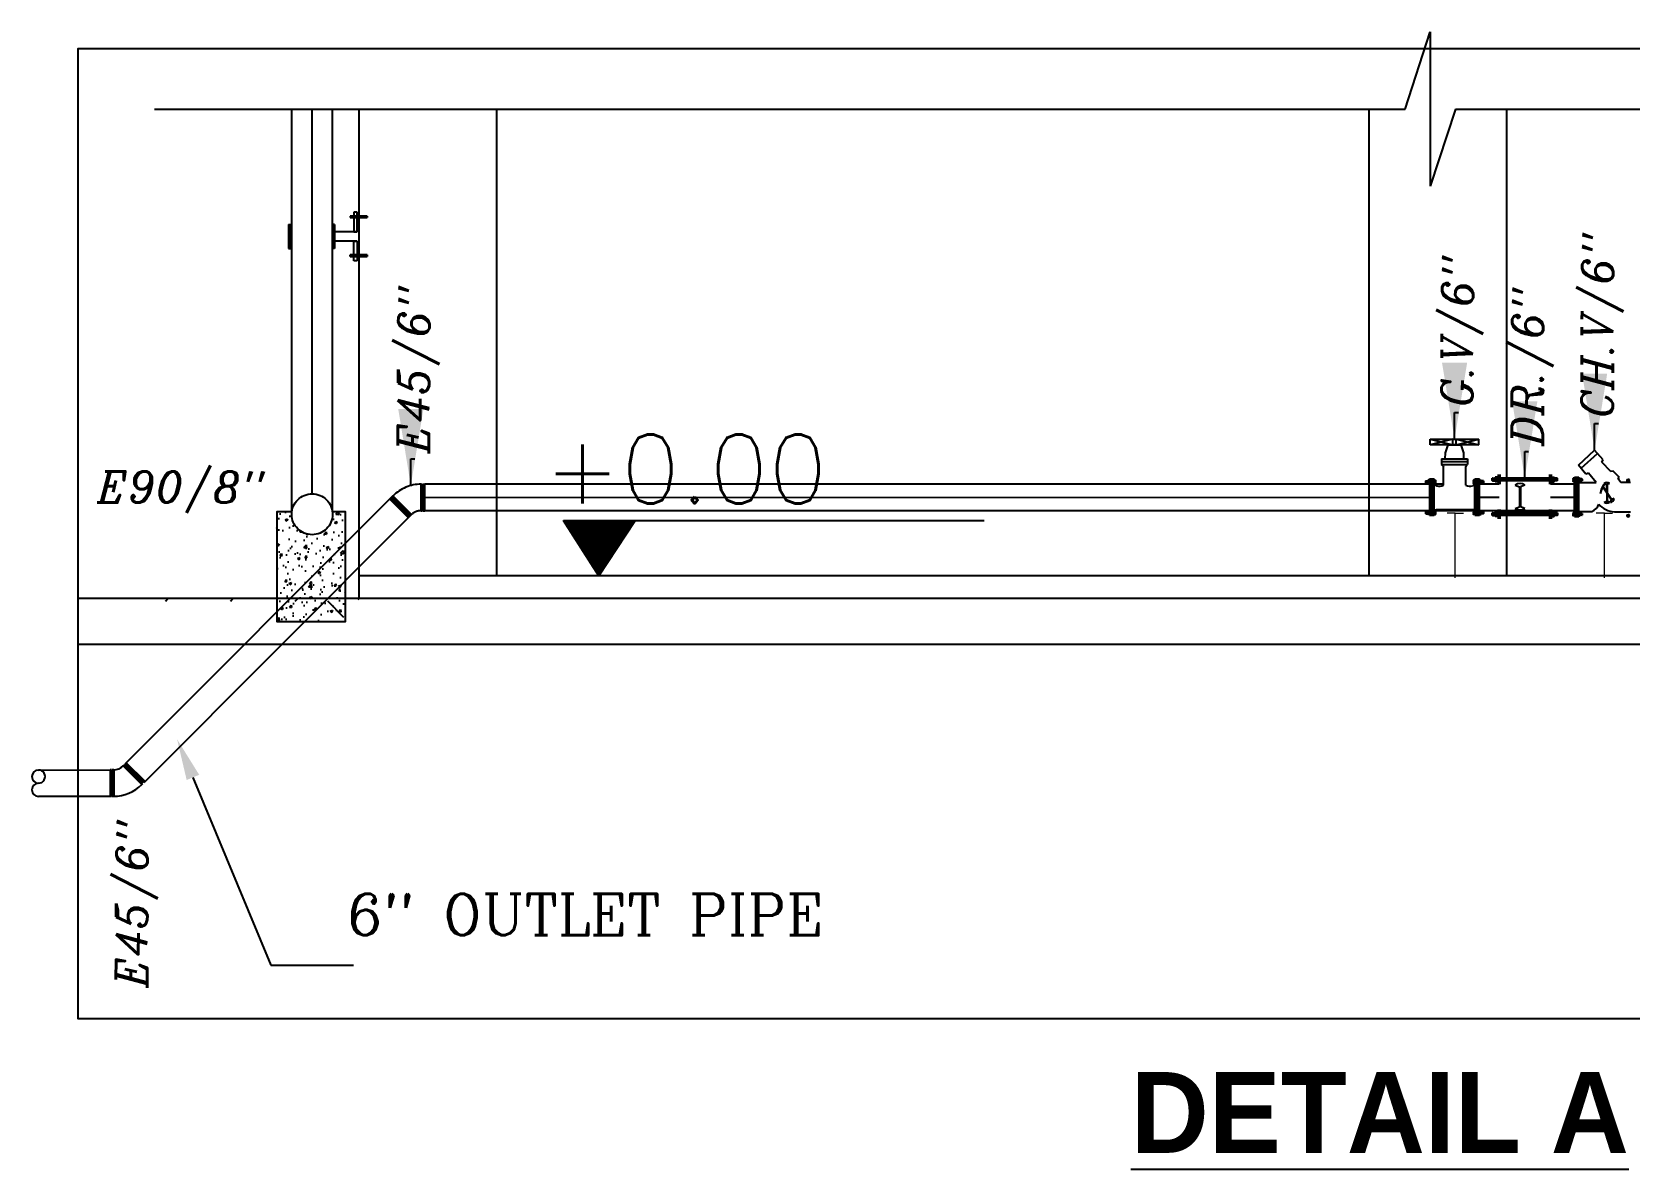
# Model space of a CAD drawing. Extents: x 152000 to 152174, y 158796 to 159332.
# Drawn here: x 152069.94 to 152080.37, y 159136.89 to 159144.32 of the extents above; entities that cross this region are included whole.
import ezdxf
from ezdxf import colors
from ezdxf.entities.mleader import LeaderData, LeaderLine
from ezdxf.math import Vec2, Vec3

# ---------------------------------------------------------------- set-up
doc = ezdxf.new("R2010")
doc.units = 0
doc.header["$LTSCALE"] = 3
doc.header["$MEASUREMENT"] = 0
for name, pattern in [('AUSGEZOGEN', [0]), ('CENTER', [2, 1.25, -0.25, 0.25, -0.25]), ('HIDDEN', [9.525, 6.35, -3.175])]:
    doc.linetypes.add(name, pattern=pattern)
doc.layers.get('0').update_dxf_attribs({"linetype": 'CONTINUOUS'})
for name, color, linetype in [('3', 4, 'CONTINUOUS'), ('CENTER', 8, 'CENTER'), ('DET-LADDER', 7, 'CONTINUOUS'), ('DIM', 144, 'CONTINUOUS'), ('EBENE0', 7, 'AUSGEZOGEN'), ('MECH', 6, 'CONTINUOUS'), ('NUMBERS', 6, 'CONTINUOUS'), ('PIPING', 40, 'CONTINUOUS'), ('TEXTS', 1, 'CONTINUOUS')]:
    doc.layers.add(name, color=color, linetype=linetype)
doc.layers.add('BEAM', color=6, linetype='CONTINUOUS', lineweight=13)
doc.layers.add('LAND CORNERS', color=255, linetype='CONTINUOUS', lineweight=25)
doc.styles.add('italic', font='italicc.shx', dxfattribs={"height": 0.4})
doc.styles.add('ROMANC', font='ROMANC', dxfattribs={"height": 7})
doc.styles.add('ROMANS', font='romans.shx')
doc.styles.add('ROMANTICBOLD', font='romb____.pfb', dxfattribs={"height": 0.3})
doc.dimstyles.get("Standard").update_dxf_attribs({"dimtxt": 0.7, "dimasz": 0.5, "dimexe": 4.572, "dimexo": 1.5875, "dimgap": 0.01, "dimtad": 1, "dimzin": 0, "dimdsep": 46, "dimtxsty": 'Standard', "dimcen": 2.286, "dimse1": 1, "dimse2": 1, "dimsd1": 1, "dimsd2": 1, "dimadec": 0, "dimazin": 0, "dimtfac": 1, "dimtdec": 4, "dimtofl": 0, "dimtmove": 0, "dimatfit": 3, "dimfxl": 1, "dimtolj": 1, "dimtzin": 0, "dimarcsym": 0})

# ---------------------------------------------------------------- blocks, each defined once
blk = doc.blocks.new('SUPP')
at = {"layer": 'CENTER', "linetype": 'CENTER'}
for p, q in [((162361.392, 176224.452), (162361.283, 176224.452)), ((162361.283, 176224.452), (162361.283, 176224.43)), ((162361.283, 176224.43), (162361.283, 176224.452)), ((162361.283, 176224.452), (162361.545, 176224.452)), ((162361.283, 176224.43), (162361.392, 176224.43)), ((162361.545, 176224.43), (162361.283, 176224.43)), ((162361.545, 176224.43), (162361.545, 176224.452)), ((162361.392, 176224.213), (162361.077, 176224.213)), ((162361.392, 176224.068), (162361.077, 176224.068)), ((162361.283, 176223.821), (162361.283, 176223.844)), ((162361.283, 176223.844), (162361.545, 176223.844)), ((162361.545, 176223.821), (162361.283, 176223.821)), ((162361.545, 176223.821), (162361.545, 176223.844))]:
    blk.add_line(p, q, dxfattribs=at)
for points in [[(162361.392, 176224.52), (162361.339, 176224.52), (162361.339, 176224.213), (162361.392, 176224.213)], [(162361.392, 176223.762), (162361.339, 176223.762), (162361.339, 176224.068), (162361.392, 176224.068)]]:
    blk.add_lwpolyline(points, close=True, dxfattribs=at)

msp = doc.modelspace()

# ---------------------------------------------------------------- hatches: boundary and pattern name
h = msp.add_hatch()
h.set_pattern_fill('AR-CONC', color=256, scale=0.022499, angle=0.043578, style=0)
h.set_pattern_definition([(50.043578, (152165.18434, 158028.59377), (0.161387537, -0.0139959), [0.0168743, -0.185617298]), (355.043578, (152165.18434, 158028.59377), (-0.031346463, 0.169212416), [0.01349944, -0.148493839]), (100.494978, (152165.19779, 158028.5926), (0.130041194, 0.155216412), [0.014340948, -0.15775043]), (46.227778, (152165.1843, 158028.63876), (0.240147528, -0.037057593), [0.02531145, -0.27842595]), (96.679178, (152165.20431, 158028.63568), (0.21012363, 0.219327306), [0.02151142, -0.236625607]), (351.227778, (152165.1843, 158028.63876), (0.21012346, 0.21932747), [0.02024916, -0.22274076]), (21.043578, (152165.20681, 158028.62753), (0.134367373, -0.090483321), [0.0168743, -0.185617298]), (326.043578, (152165.20681, 158028.62753), (0.054619573, 0.16319358), [0.01349944, -0.148493839]), (71.494978, (152165.218, 158028.61999), (0.188987, 0.072710111), [0.014340948, -0.15775043]), (37.543578, (152165.184336, 158028.593765), (0.0026788873, 0.0749000686), [0, -0.1466939134, 0, -0.1507437454, 0, -0.1490563154]), (7.543578, (152165.18434, 158028.593765), (0.05912068, 0.088783945), [0, -0.085946434, 0, -0.1433190535, 0, -0.056810143]), (327.543578, (152165.134163, 158028.59373), (0.1201088897, -0.0049832848), [0, -0.056247666, 0, -0.1754927185, 0, -0.232865338]), (317.543578, (152165.11166, 158028.59371), (0.131194276, 0.022622477), [0, -0.073121966, 0, -0.116545164, 0, -0.165368139])])
h.paths.add_polyline_path([(152071.98623, 159140.4699), (152071.98569, 159141.18713), (152071.89951, 159141.18706, -0.03060533), (152071.9005, 159141.17076, -1), (152071.63348, 159141.17076, -0.03022469), (152071.63445, 159141.18686), (152071.5357, 159141.18678), (152071.53625, 159140.46956)])
at = {"layer": 'TEXTS'}
h = msp.add_hatch(dxfattribs=at)
h.set_pattern_fill('ANSI31', color=0, scale=0.045)
h.set_pattern_definition([(45, (-75571.9560484, -79588.914775), (-0.00397747564418, 0.00397747564418), [])])
h.paths.add_polyline_path([(152073.87555, 159141.12658), (152073.41021, 159141.12955), (152073.64088, 159140.76955)])

# ---------------------------------------------------------------- linework, layer by layer
msp.add_lwpolyline([(152071.63445, 159141.18686), (152071.5357, 159141.18678), (152071.53625, 159140.46956), (152071.98623, 159140.4699), (152071.98569, 159141.18713), (152071.89951, 159141.18706)])
at = {"layer": 'BEAM', "color": 2}
for p, q in [((152079.23803, 159141.17727), (152079.18425, 159141.17727)), ((152079.23803, 159141.17727), (152079.29182, 159141.17727)), ((152079.23803, 159140.75455), (152079.23803, 159141.17727)), ((152080.21284, 159141.17727), (152080.15906, 159141.17727)), ((152080.21284, 159141.17727), (152080.26663, 159141.17727)), ((152080.21284, 159140.75455), (152080.21284, 159141.17727))]:
    msp.add_line(p, q, dxfattribs=at)
at = {"layer": 'DIM', "color": 8}
for p, q in [((152071.612, 159143.06273), (152071.61172, 159142.90756)), ((152071.612, 159143.06273), (152071.63218, 159143.0627)), ((152071.62209, 159143.06271), (152071.62181, 159142.90754)), ((152071.91257, 159143.06273), (152071.89335, 159143.0627)), ((152071.90249, 159143.06271), (152071.90277, 159142.90754)), ((152071.91257, 159143.06273), (152071.91285, 159142.90756)), ((152071.61172, 159142.90756), (152071.6319, 159142.90752)), ((152071.91285, 159142.90756), (152071.89335, 159142.90752))]:
    msp.add_line(p, q, dxfattribs=at)
at = {"layer": 'DIM', "color": 1}
for points in [[(152071.63445, 159141.18686), (152071.63532, 159143.8178)], [(152071.89951, 159141.18706), (152071.9005, 159143.8178)], [(152079.06969, 159141.36705), (152078.913, 159141.36711)], [(152079.06969, 159141.19404), (152078.91305, 159141.19411)]]:
    msp.add_lwpolyline(points, dxfattribs=at)
at = {"layer": 'DIM', "color": 1, "linetype": 'CENTER'}
msp.add_lwpolyline([(152071.76717, 159141.30427), (152071.76804, 159143.8178)], dxfattribs=at)
at = {"layer": 'DIM', "color": 8}
for points in [[(152071.93, 159143.01557), (152071.89335, 159143.01546)], [(152071.93, 159142.95493), (152071.89335, 159142.95482)]]:
    msp.add_lwpolyline(points, dxfattribs=at)
at = {"layer": 'DIM', "color": 1, "linetype": 'CENTER'}
msp.add_circle((152071.76699, 159141.17076), 0.13351, dxfattribs=at)
at = {"layer": 'EBENE0', "color": 8, "linetype": 'AUSGEZOGEN'}
for p, q in [((152070.73694, 159143.8178), (152078.9112, 159143.8178)), ((152072.07343, 159140.61955), (152072.07343, 159143.8178)), ((152072.07343, 159140.61955), (152072.07343, 159143.8178)), ((152072.97343, 159143.39455), (152072.97343, 159143.8178)), ((152072.97343, 159140.76955), (152072.97343, 159143.8178)), ((152078.67343, 159143.8178), (152078.67343, 159140.76955)), ((152078.67343, 159143.8178), (152078.67343, 159140.76955)), ((152079.2387, 159143.8178), (152086.87628, 159143.8178)), ((152079.57343, 159143.8178), (152079.57343, 159140.76955)), ((152079.57343, 159143.8178), (152079.57343, 159140.76955)), ((152086.17343, 159140.76955), (152072.07343, 159140.76955)), ((152072.07343, 159140.61955), (152070.23527, 159140.61955)), ((152072.07343, 159140.61955), (152070.23527, 159140.61955)), ((152070.80859, 159140.60333), (152070.82481, 159140.61955)), ((152070.80859, 159140.60333), (152070.82481, 159140.61955)), ((152071.23286, 159140.60333), (152071.24908, 159140.61955)), ((152071.23286, 159140.60333), (152071.24908, 159140.61955)), ((152071.65712, 159140.60333), (152071.67334, 159140.61955)), ((152071.65712, 159140.60333), (152071.67334, 159140.61955)), ((152071.97532, 159140.49727), (152071.86925, 159140.60333)), ((152071.97532, 159140.49727), (152071.86925, 159140.60333)), ((152072.07343, 159140.61128), (152072.06516, 159140.61955)), ((152072.07343, 159140.61128), (152072.06516, 159140.61955)), ((152086.17343, 159140.61955), (152072.07343, 159140.61955)), ((152072.07343, 159140.31955), (152070.23527, 159140.31955)), ((152086.17343, 159140.31955), (152072.07343, 159140.31955))]:
    msp.add_line(p, q, dxfattribs=at)
at = {"layer": 'LAND CORNERS'}
for p, q in [((152078.9112, 159143.8178), (152079.07495, 159144.32114)), ((152079.07495, 159144.32114), (152079.07495, 159143.31446)), ((152079.2387, 159143.8178), (152079.07495, 159143.31446))]:
    msp.add_line(p, q, dxfattribs=at)
at = {"layer": 'MECH'}
for p, q in [((152079.22298, 159141.66126), (152079.07501, 159141.62458)), ((152079.07501, 159141.66126), (152079.22298, 159141.62458)), ((152079.07501, 159141.66126), (152079.39226, 159141.66126)), ((152079.07501, 159141.62458), (152079.07501, 159141.66126)), ((152079.39226, 159141.62458), (152079.07501, 159141.62458)), ((152079.17404, 159141.5715), (152079.19102, 159141.62458)), ((152079.19102, 159141.62458), (152079.27625, 159141.62458)), ((152079.22298, 159141.62458), (152079.22298, 159141.66126)), ((152079.22298, 159141.66126), (152079.24429, 159141.66126)), ((152079.24429, 159141.62458), (152079.39226, 159141.66126)), ((152079.24429, 159141.66126), (152079.39226, 159141.62458)), ((152079.24429, 159141.62458), (152079.24429, 159141.66126)), ((152079.29323, 159141.5715), (152079.27625, 159141.62458)), ((152079.39226, 159141.62458), (152079.39226, 159141.66126)), ((152080.04292, 159141.49124), (152080.14886, 159141.58999)), ((152080.20529, 159141.52679), (152080.14886, 159141.58999)), ((152079.14841, 159141.53247), (152079.14841, 159141.495)), ((152079.14841, 159141.53247), (152079.31886, 159141.53247)), ((152079.14841, 159141.5153), (152079.31886, 159141.5153)), ((152079.15806, 159141.48746), (152079.14841, 159141.495)), ((152079.14841, 159141.495), (152079.31886, 159141.495)), ((152079.15806, 159141.48746), (152079.16039, 159141.48268)), ((152079.16039, 159141.36075), (152079.16039, 159141.48268)), ((152079.17247, 159141.53247), (152079.17404, 159141.5715)), ((152079.2948, 159141.53247), (152079.29323, 159141.5715)), ((152079.30921, 159141.48746), (152079.30687, 159141.48268)), ((152079.30687, 159141.36075), (152079.30687, 159141.48268)), ((152079.30921, 159141.48746), (152079.31886, 159141.495)), ((152079.31886, 159141.53247), (152079.31886, 159141.495)), ((152080.09228, 159141.43331), (152080.04292, 159141.49124)), ((152080.06, 159141.4712), (152080.16847, 159141.56803)), ((152080.197, 159141.51173), (152080.20529, 159141.52679)), ((152080.25516, 159141.44933), (152080.197, 159141.51173)), ((152079.04463, 159141.38829), (152079.04616, 159141.38913)), ((152079.04463, 159141.38829), (152079.04463, 159141.37696)), ((152079.04616, 159141.37611), (152079.04463, 159141.37696)), ((152079.04616, 159141.38913), (152079.04616, 159141.37611)), ((152079.04616, 159141.38913), (152079.05935, 159141.38913)), ((152079.04616, 159141.37611), (152079.05935, 159141.37611)), ((152079.06922, 159141.39388), (152079.06017, 159141.39388)), ((152079.06017, 159141.39388), (152079.06017, 159141.38913)), ((152079.06017, 159141.38913), (152079.06017, 159141.37611)), ((152079.06017, 159141.38774), (152079.06922, 159141.38774)), ((152079.06017, 159141.3775), (152079.06922, 159141.3775)), ((152079.06017, 159141.37136), (152079.06017, 159141.37611)), ((152079.06922, 159141.38913), (152079.10099, 159141.38913)), ((152079.06922, 159141.37611), (152079.10099, 159141.37611)), ((152079.06969, 159141.37758), (152079.06969, 159141.40126)), ((152079.06969, 159141.40126), (152079.08507, 159141.40126)), ((152079.06969, 159141.37758), (152079.06969, 159141.18818)), ((152079.08507, 159141.40126), (152079.10046, 159141.40126)), ((152079.08507, 159141.37758), (152079.08507, 159141.40126)), ((152079.08507, 159141.16451), (152079.08507, 159141.40126)), ((152079.08507, 159141.37758), (152079.08507, 159141.18818)), ((152079.10046, 159141.16451), (152079.10046, 159141.40126)), ((152079.10099, 159141.39388), (152079.11004, 159141.39388)), ((152079.11004, 159141.38774), (152079.10099, 159141.38774)), ((152079.11004, 159141.3775), (152079.10099, 159141.3775)), ((152079.11004, 159141.39388), (152079.11004, 159141.38913)), ((152079.11004, 159141.38913), (152079.11004, 159141.37611)), ((152079.11004, 159141.37136), (152079.11004, 159141.37611)), ((152079.35723, 159141.39388), (152079.35723, 159141.38913)), ((152079.36628, 159141.39388), (152079.35723, 159141.39388)), ((152079.35723, 159141.38913), (152079.35723, 159141.37611)), ((152079.35723, 159141.38774), (152079.36628, 159141.38774)), ((152079.35723, 159141.3775), (152079.36628, 159141.3775)), ((152079.35723, 159141.37136), (152079.35723, 159141.37611)), ((152079.39805, 159141.38913), (152079.36628, 159141.38913)), ((152079.39805, 159141.37611), (152079.36628, 159141.37611)), ((152079.36681, 159141.16451), (152079.36681, 159141.40126)), ((152079.36681, 159141.37758), (152079.36681, 159141.40126)), ((152079.36681, 159141.40126), (152079.3822, 159141.40126)), ((152079.36681, 159141.16451), (152079.36681, 159141.40126)), ((152079.36681, 159141.37758), (152079.36681, 159141.18818)), ((152079.3822, 159141.16451), (152079.3822, 159141.40126)), ((152079.3822, 159141.40126), (152079.39758, 159141.40126)), ((152079.3822, 159141.37758), (152079.3822, 159141.40126)), ((152079.3822, 159141.16451), (152079.3822, 159141.40126)), ((152079.3822, 159141.16451), (152079.3822, 159141.40126)), ((152079.3822, 159141.37758), (152079.3822, 159141.18818)), ((152079.39758, 159141.16451), (152079.39758, 159141.40126)), ((152079.39805, 159141.39388), (152079.4071, 159141.39388)), ((152079.4071, 159141.38774), (152079.39805, 159141.38774)), ((152079.4071, 159141.3775), (152079.39805, 159141.3775)), ((152079.4071, 159141.39388), (152079.4071, 159141.38913)), ((152079.4071, 159141.38913), (152079.4071, 159141.37611)), ((152079.4071, 159141.37136), (152079.4071, 159141.37611)), ((152079.42111, 159141.38913), (152079.40792, 159141.38913)), ((152079.42111, 159141.37611), (152079.40792, 159141.37611)), ((152079.42264, 159141.38829), (152079.42111, 159141.38913)), ((152079.42111, 159141.38913), (152079.42111, 159141.37611)), ((152079.42111, 159141.37611), (152079.42264, 159141.37696)), ((152079.42264, 159141.38829), (152079.42264, 159141.37696)), ((152079.91133, 159141.39863), (152079.47202, 159141.39863)), ((152079.48206, 159141.40753), (152079.47996, 159141.40638)), ((152079.47996, 159141.39088), (152079.47996, 159141.40638)), ((152079.47996, 159141.39088), (152079.48206, 159141.38972)), ((152079.48206, 159141.38972), (152079.48206, 159141.40753)), ((152079.48206, 159141.40753), (152079.5001, 159141.40753)), ((152079.48206, 159141.38972), (152079.5001, 159141.38972)), ((152079.51207, 159141.41403), (152079.49969, 159141.41403)), ((152079.49969, 159141.41403), (152079.49969, 159141.40753)), ((152079.49969, 159141.38972), (152079.49969, 159141.40753)), ((152079.49969, 159141.40563), (152079.51207, 159141.40563)), ((152079.49969, 159141.39163), (152079.51207, 159141.39163)), ((152079.49969, 159141.38323), (152079.49969, 159141.38972)), ((152079.51207, 159141.38323), (152079.49969, 159141.38323)), ((152079.51207, 159141.38323), (152079.51207, 159141.41403)), ((152079.87246, 159141.40753), (152079.51207, 159141.40753)), ((152079.87246, 159141.38972), (152079.51207, 159141.38972)), ((152079.87246, 159141.38323), (152079.87246, 159141.41403)), ((152079.87246, 159141.41403), (152079.88484, 159141.41403)), ((152079.88484, 159141.40563), (152079.87246, 159141.40563)), ((152079.88484, 159141.39163), (152079.87246, 159141.39163)), ((152079.87246, 159141.38323), (152079.88484, 159141.38323)), ((152079.88484, 159141.41403), (152079.88484, 159141.40753)), ((152079.88484, 159141.38972), (152079.88484, 159141.40753)), ((152079.88484, 159141.38323), (152079.88484, 159141.38972)), ((152079.90401, 159141.40753), (152079.88597, 159141.40753)), ((152079.90401, 159141.38972), (152079.88597, 159141.38972)), ((152079.90401, 159141.40753), (152079.9061, 159141.40638)), ((152079.90401, 159141.38972), (152079.90401, 159141.40753)), ((152079.9061, 159141.39088), (152079.90401, 159141.38972)), ((152079.9061, 159141.39088), (152079.9061, 159141.40638)), ((152080.016, 159141.40558), (152080.0077, 159141.40558)), ((152080.0077, 159141.40558), (152080.0077, 159141.40122)), ((152080.0077, 159141.40122), (152080.0077, 159141.38927)), ((152080.0077, 159141.39994), (152080.016, 159141.39994)), ((152080.0077, 159141.39055), (152080.016, 159141.39055)), ((152080.0077, 159141.38492), (152080.0077, 159141.38927)), ((152080.016, 159141.38492), (152080.0077, 159141.38492)), ((152080.04515, 159141.40122), (152080.016, 159141.40122)), ((152080.04515, 159141.38927), (152080.016, 159141.38927)), ((152080.01649, 159141.15567), (152080.01649, 159141.41235)), ((152080.01649, 159141.41235), (152080.0306, 159141.41235)), ((152080.01649, 159141.39063), (152080.01649, 159141.41235)), ((152080.01649, 159141.15567), (152080.01649, 159141.41235)), ((152080.01649, 159141.39063), (152080.01649, 159141.17739)), ((152080.0306, 159141.15567), (152080.0306, 159141.41235)), ((152080.0306, 159141.15567), (152080.0306, 159141.41235)), ((152080.0306, 159141.15567), (152080.0306, 159141.41235)), ((152080.0306, 159141.15567), (152080.0306, 159141.41235)), ((152080.0306, 159141.39063), (152080.0306, 159141.41235)), ((152080.0306, 159141.41235), (152080.04472, 159141.41235)), ((152080.0306, 159141.15567), (152080.0306, 159141.41235)), ((152080.0306, 159141.39063), (152080.0306, 159141.17739)), ((152080.04472, 159141.15567), (152080.04472, 159141.41235)), ((152080.04472, 159141.37785), (152080.15891, 159141.37785)), ((152080.04515, 159141.40558), (152080.05345, 159141.40558)), ((152080.05345, 159141.39994), (152080.04515, 159141.39994)), ((152080.05345, 159141.39055), (152080.04515, 159141.39055)), ((152080.04515, 159141.38492), (152080.05345, 159141.38492)), ((152080.05345, 159141.40558), (152080.05345, 159141.40122)), ((152080.05345, 159141.40122), (152080.05345, 159141.38927)), ((152080.05345, 159141.38492), (152080.05345, 159141.38927)), ((152080.06631, 159141.40122), (152080.05421, 159141.40122)), ((152080.06631, 159141.38927), (152080.05421, 159141.38927)), ((152080.06631, 159141.40122), (152080.06631, 159141.38927)), ((152080.06771, 159141.40044), (152080.06631, 159141.40122)), ((152080.06631, 159141.38927), (152080.06771, 159141.39005)), ((152080.06771, 159141.40044), (152080.06771, 159141.39005)), ((152080.10832, 159141.43947), (152080.09228, 159141.43331)), ((152080.15891, 159141.37785), (152080.10832, 159141.43947)), ((152080.2712, 159141.45303), (152080.25516, 159141.44933)), ((152080.31192, 159141.41113), (152080.2712, 159141.45303)), ((152080.29958, 159141.40373), (152080.31192, 159141.41113)), ((152080.32055, 159141.37908), (152080.29958, 159141.40373)), ((152080.383, 159141.37908), (152080.32055, 159141.37908)), ((152080.35931, 159141.39735), (152080.36075, 159141.39815)), ((152080.35931, 159141.39735), (152080.35931, 159141.38664)), ((152080.36075, 159141.38584), (152080.35931, 159141.38664)), ((152080.36075, 159141.39815), (152080.36075, 159141.38584)), ((152080.36075, 159141.39815), (152080.37323, 159141.39815)), ((152080.36075, 159141.38584), (152080.37323, 159141.38584)), ((152079.06922, 159141.37136), (152079.06017, 159141.37136)), ((152079.06969, 159141.3607), (152079.06969, 159141.2032)), ((152079.10046, 159141.36699), (152079.11664, 159141.35607)), ((152079.10099, 159141.37136), (152079.11004, 159141.37136)), ((152079.36681, 159141.36699), (152079.35063, 159141.35607)), ((152079.36628, 159141.37136), (152079.35723, 159141.37136)), ((152079.39805, 159141.37136), (152079.4071, 159141.37136)), ((152079.63072, 159141.36192), (152079.65841, 159141.3509)), ((152079.65841, 159141.3509), (152079.65841, 159141.21976)), ((152079.69194, 159141.36192), (152079.66425, 159141.3509)), ((152079.66425, 159141.3509), (152079.66425, 159141.21976)), ((152080.1882, 159141.30702), (152080.2035, 159141.34946)), ((152080.2035, 159141.34946), (152080.25829, 159141.26432)), ((152080.21186, 159141.36794), (152080.20577, 159141.35193)), ((152080.20577, 159141.35193), (152080.26055, 159141.26679)), ((152080.21136, 159141.37165), (152080.2273, 159141.36537)), ((152080.2273, 159141.36537), (152080.22769, 159141.2562)), ((152080.24655, 159141.37177), (152080.23065, 159141.36538)), ((152080.23065, 159141.36538), (152080.23104, 159141.25621)), ((152080.27598, 159141.27424), (152080.26055, 159141.26679)), ((152079.04463, 159141.18623), (152079.04616, 159141.18708)), ((152079.04463, 159141.18623), (152079.04463, 159141.17491)), ((152079.04616, 159141.17406), (152079.04463, 159141.17491)), ((152079.04616, 159141.18708), (152079.04616, 159141.17406)), ((152079.04616, 159141.18708), (152079.05935, 159141.18708)), ((152079.04616, 159141.17406), (152079.05935, 159141.17406)), ((152079.06922, 159141.19183), (152079.06017, 159141.19183)), ((152079.06017, 159141.19183), (152079.06017, 159141.18708)), ((152079.06017, 159141.18708), (152079.06017, 159141.17406)), ((152079.06017, 159141.18569), (152079.06922, 159141.18569)), ((152079.06017, 159141.17545), (152079.06922, 159141.17545)), ((152079.06017, 159141.16931), (152079.06017, 159141.17406)), ((152079.06922, 159141.16931), (152079.06017, 159141.16931)), ((152079.06922, 159141.18708), (152079.10099, 159141.18708)), ((152079.06922, 159141.17406), (152079.10099, 159141.17406)), ((152079.06969, 159141.18818), (152079.06969, 159141.16451)), ((152079.08507, 159141.18818), (152079.08507, 159141.16451)), ((152079.10046, 159141.19426), (152079.10679, 159141.20029)), ((152079.10099, 159141.19183), (152079.11004, 159141.19183)), ((152079.11004, 159141.18569), (152079.10099, 159141.18569)), ((152079.11004, 159141.17545), (152079.10099, 159141.17545)), ((152079.10099, 159141.16931), (152079.11004, 159141.16931)), ((152079.10679, 159141.20029), (152079.11337, 159141.20083)), ((152079.11004, 159141.19183), (152079.11004, 159141.18708)), ((152079.11004, 159141.18708), (152079.11004, 159141.17406)), ((152079.11004, 159141.16931), (152079.11004, 159141.17406)), ((152079.3539, 159141.20083), (152079.11337, 159141.20083)), ((152079.36048, 159141.20029), (152079.3539, 159141.20083)), ((152079.35723, 159141.19183), (152079.35723, 159141.18708)), ((152079.36628, 159141.19183), (152079.35723, 159141.19183)), ((152079.35723, 159141.18708), (152079.35723, 159141.17406)), ((152079.35723, 159141.18569), (152079.36628, 159141.18569)), ((152079.35723, 159141.17545), (152079.36628, 159141.17545)), ((152079.35723, 159141.16931), (152079.35723, 159141.17406)), ((152079.36628, 159141.16931), (152079.35723, 159141.16931)), ((152079.36681, 159141.19426), (152079.36048, 159141.20029)), ((152079.39805, 159141.18708), (152079.36628, 159141.18708)), ((152079.39805, 159141.17406), (152079.36628, 159141.17406)), ((152079.36681, 159141.18818), (152079.36681, 159141.16451)), ((152079.3822, 159141.18818), (152079.3822, 159141.16451)), ((152079.39805, 159141.19183), (152079.4071, 159141.19183)), ((152079.4071, 159141.18569), (152079.39805, 159141.18569)), ((152079.4071, 159141.17545), (152079.39805, 159141.17545)), ((152079.39805, 159141.16931), (152079.4071, 159141.16931)), ((152079.4071, 159141.19183), (152079.4071, 159141.18708)), ((152079.4071, 159141.18708), (152079.4071, 159141.17406)), ((152079.4071, 159141.16931), (152079.4071, 159141.17406)), ((152079.42111, 159141.18708), (152079.40792, 159141.18708)), ((152079.42111, 159141.17406), (152079.40792, 159141.17406)), ((152079.42264, 159141.18623), (152079.42111, 159141.18708)), ((152079.42111, 159141.18708), (152079.42111, 159141.17406)), ((152079.42111, 159141.17406), (152079.42264, 159141.17491)), ((152079.42264, 159141.18623), (152079.42264, 159141.17491)), ((152079.91133, 159141.17204), (152079.47272, 159141.17204)), ((152079.48206, 159141.18095), (152079.47996, 159141.17979)), ((152079.47996, 159141.16429), (152079.47996, 159141.17979)), ((152079.48206, 159141.16313), (152079.48206, 159141.18095)), ((152079.48206, 159141.18095), (152079.5001, 159141.18095)), ((152079.49969, 159141.18744), (152079.49969, 159141.18095)), ((152079.51207, 159141.18744), (152079.49969, 159141.18744)), ((152079.49969, 159141.18095), (152079.49969, 159141.16313)), ((152079.49969, 159141.17904), (152079.51207, 159141.17904)), ((152079.51207, 159141.18744), (152079.51207, 159141.15664)), ((152079.87246, 159141.18095), (152079.51207, 159141.18095)), ((152079.63072, 159141.20875), (152079.65841, 159141.21976)), ((152079.69194, 159141.20875), (152079.66425, 159141.21976)), ((152079.87246, 159141.18744), (152079.87246, 159141.15664)), ((152079.87246, 159141.18744), (152079.88484, 159141.18744)), ((152079.88484, 159141.17904), (152079.87246, 159141.17904)), ((152079.88484, 159141.18744), (152079.88484, 159141.18095)), ((152079.88484, 159141.18095), (152079.88484, 159141.16313)), ((152079.90401, 159141.18095), (152079.88597, 159141.18095)), ((152079.90401, 159141.18095), (152079.90401, 159141.16313)), ((152079.9061, 159141.17979), (152079.90401, 159141.18095)), ((152079.9061, 159141.17979), (152079.9061, 159141.16429)), ((152080.016, 159141.18074), (152080.0077, 159141.18074)), ((152080.0077, 159141.18074), (152080.0077, 159141.17638)), ((152080.0077, 159141.17638), (152080.0077, 159141.16443)), ((152080.0077, 159141.1751), (152080.016, 159141.1751)), ((152080.04515, 159141.17638), (152080.016, 159141.17638)), ((152080.01649, 159141.17739), (152080.01649, 159141.15567)), ((152080.0306, 159141.17739), (152080.0306, 159141.15567)), ((152080.04472, 159141.18978), (152080.13015, 159141.18978)), ((152080.04515, 159141.18074), (152080.05345, 159141.18074)), ((152080.05345, 159141.1751), (152080.04515, 159141.1751)), ((152080.05345, 159141.18074), (152080.05345, 159141.17638)), ((152080.05345, 159141.17638), (152080.05345, 159141.16443)), ((152080.06631, 159141.17638), (152080.05421, 159141.17638)), ((152080.06631, 159141.17638), (152080.06631, 159141.16443)), ((152080.06771, 159141.1756), (152080.06631, 159141.17638)), ((152080.06771, 159141.1756), (152080.06771, 159141.16521)), ((152080.21179, 159141.24981), (152080.22769, 159141.2562)), ((152080.24699, 159141.24994), (152080.23104, 159141.25621)), ((152080.25219, 159141.24831), (152080.25829, 159141.26432)), ((152080.27886, 159141.18756), (152080.383, 159141.18756)), ((152080.35931, 159141.16686), (152080.36075, 159141.16766)), ((152080.35931, 159141.16686), (152080.35931, 159141.15615)), ((152080.36075, 159141.16766), (152080.36075, 159141.15535)), ((152080.36075, 159141.16766), (152080.37323, 159141.16766)), ((152079.06969, 159141.16451), (152079.08507, 159141.16451)), ((152079.06969, 159141.16451), (152079.08507, 159141.16451)), ((152079.08507, 159141.16451), (152079.10046, 159141.16451)), ((152079.08507, 159141.16451), (152079.10046, 159141.16451)), ((152079.36681, 159141.16451), (152079.3822, 159141.16451)), ((152079.36681, 159141.16451), (152079.3822, 159141.16451)), ((152079.3822, 159141.16451), (152079.39758, 159141.16451)), ((152079.3822, 159141.16451), (152079.39758, 159141.16451)), ((152079.47996, 159141.16429), (152079.48206, 159141.16313)), ((152079.48206, 159141.16313), (152079.5001, 159141.16313)), ((152079.49969, 159141.16504), (152079.51207, 159141.16504)), ((152079.49969, 159141.15664), (152079.49969, 159141.16313)), ((152079.51207, 159141.15664), (152079.49969, 159141.15664)), ((152079.87246, 159141.16313), (152079.51207, 159141.16313)), ((152079.88484, 159141.16504), (152079.87246, 159141.16504)), ((152079.87246, 159141.15664), (152079.88484, 159141.15664)), ((152079.88484, 159141.15664), (152079.88484, 159141.16313)), ((152079.90401, 159141.16313), (152079.88597, 159141.16313)), ((152079.90401, 159141.16313), (152079.9061, 159141.16429)), ((152080.0077, 159141.16571), (152080.016, 159141.16571)), ((152080.0077, 159141.16008), (152080.0077, 159141.16443)), ((152080.016, 159141.16008), (152080.0077, 159141.16008)), ((152080.04515, 159141.16443), (152080.016, 159141.16443)), ((152080.01649, 159141.15567), (152080.0306, 159141.15567)), ((152080.01649, 159141.15567), (152080.0306, 159141.15567)), ((152080.0306, 159141.15567), (152080.04472, 159141.15567)), ((152080.0306, 159141.15567), (152080.04472, 159141.15567)), ((152080.05345, 159141.16571), (152080.04515, 159141.16571)), ((152080.04515, 159141.16008), (152080.05345, 159141.16008)), ((152080.05345, 159141.16008), (152080.05345, 159141.16443)), ((152080.06631, 159141.16443), (152080.05421, 159141.16443)), ((152080.06631, 159141.16443), (152080.06771, 159141.16521)), ((152080.36075, 159141.15535), (152080.35931, 159141.15615)), ((152080.36075, 159141.15535), (152080.37323, 159141.15535))]:
    msp.add_line(p, q, dxfattribs=at)
at = {"layer": 'MECH', "const_width": 0.02429}
for points in [[(152079.52512, 159141.43118), (152079.52512, 159141.36699)], [(152079.86023, 159141.43118), (152079.86023, 159141.36699)], [(152079.52512, 159141.13948), (152079.52512, 159141.20367)], [(152079.86023, 159141.13948), (152079.86023, 159141.20367)]]:
    msp.add_lwpolyline(points, dxfattribs=at)
at = {"layer": 'MECH'}
for centre, radius, start, end in [((152079.06377, 159141.39081), 0.00473, 139.521003, 220.478997), ((152079.06377, 159141.37443), 0.00473, 139.521003, 220.478997), ((152079.07126, 159141.38262), 0.01221, 155.220278, 204.779722), ((152079.10644, 159141.39081), 0.00473, 319.521003, 40.478997), ((152079.09895, 159141.38262), 0.01221, 335.220278, 24.779722), ((152079.10644, 159141.37443), 0.00473, 319.521003, 40.478997), ((152079.36083, 159141.39081), 0.00473, 139.521003, 220.478997), ((152079.36083, 159141.37443), 0.00473, 139.521003, 220.478997), ((152079.36832, 159141.38262), 0.01221, 155.220278, 204.779722), ((152079.4035, 159141.39081), 0.00473, 319.521003, 40.478997), ((152079.39601, 159141.38262), 0.01221, 335.220278, 24.779722), ((152079.4035, 159141.37443), 0.00473, 319.521003, 40.478997), ((152079.50461, 159141.40983), 0.00647, 139.521003, 220.478997), ((152079.50461, 159141.38743), 0.00647, 139.521003, 220.478997), ((152079.51486, 159141.39863), 0.0167, 155.220278, 204.779722), ((152079.87992, 159141.40983), 0.00647, 319.521003, 40.478997), ((152079.86967, 159141.39863), 0.0167, 335.220278, 24.779722), ((152079.87992, 159141.38743), 0.00647, 319.521003, 40.478997), ((152080.011, 159141.40276), 0.00434, 139.521003, 220.478997), ((152080.011, 159141.38773), 0.00434, 139.521003, 220.478997), ((152080.01787, 159141.39525), 0.0112, 155.220278, 204.779722), ((152080.05015, 159141.40276), 0.00434, 319.521003, 40.478997), ((152080.04328, 159141.39525), 0.0112, 335.220278, 24.779722), ((152080.05015, 159141.38773), 0.00434, 319.521003, 40.478997), ((152080.22904, 159141.34763), 0.02983, 54.055368, 126.357043), ((152080.37741, 159141.39974), 0.00447, 139.521003, 220.478997), ((152080.38449, 159141.392), 0.01154, 155.220278, 204.779722), ((152080.37741, 159141.38426), 0.00447, 139.521003, 220.478997), ((152079.13209, 159141.41849), 0.06431, 256.098933, 296.118698), ((152079.33518, 159141.41849), 0.06431, 243.881302, 283.901067), ((152079.66133, 159141.32002), 0.05189, 53.849163, 126.150837), ((152080.28403, 159141.30485), 0.09585, 138.839458, 178.707206), ((152080.24634, 159141.27756), 0.02983, 281.316838, 353.618512), ((152079.06377, 159141.18876), 0.00473, 139.521003, 220.478997), ((152079.06377, 159141.17238), 0.00473, 139.521003, 220.478997), ((152079.07126, 159141.18057), 0.01221, 155.220278, 204.779722), ((152079.10644, 159141.18876), 0.00473, 319.521003, 40.478997), ((152079.09895, 159141.18057), 0.01221, 335.220278, 24.779722), ((152079.10644, 159141.17238), 0.00473, 319.521003, 40.478997), ((152079.36083, 159141.18876), 0.00473, 139.521003, 220.478997), ((152079.36083, 159141.17238), 0.00473, 139.521003, 220.478997), ((152079.36832, 159141.18057), 0.01221, 155.220278, 204.779722), ((152079.4035, 159141.18876), 0.00473, 319.521003, 40.478997), ((152079.39601, 159141.18057), 0.01221, 335.220278, 24.779722), ((152079.4035, 159141.17238), 0.00473, 319.521003, 40.478997), ((152079.50461, 159141.18324), 0.00647, 139.521003, 220.478997), ((152079.51486, 159141.17204), 0.0167, 155.220278, 204.779722), ((152079.66133, 159141.25065), 0.05189, 233.849163, 306.150837), ((152079.87992, 159141.18324), 0.00647, 319.521003, 40.478997), ((152079.86967, 159141.17204), 0.0167, 335.220278, 24.779722), ((152080.011, 159141.17792), 0.00434, 139.521003, 220.478997), ((152080.01787, 159141.17041), 0.0112, 155.220278, 204.779722), ((152080.05015, 159141.17792), 0.00434, 319.521003, 40.478997), ((152080.04328, 159141.17041), 0.0112, 335.220278, 24.779722), ((152080.10689, 159141.25753), 0.07163, 288.944283, 343.720289), ((152080.28298, 159141.3278), 0.1403, 220.091254, 268.316343), ((152080.2293, 159141.27396), 0.02983, 234.055368, 306.357043), ((152080.37741, 159141.16925), 0.00447, 139.521003, 220.478997), ((152079.50461, 159141.16084), 0.00647, 139.521003, 220.478997), ((152079.87992, 159141.16084), 0.00647, 319.521003, 40.478997), ((152080.011, 159141.16289), 0.00434, 139.521003, 220.478997), ((152080.05015, 159141.16289), 0.00434, 319.521003, 40.478997), ((152080.38449, 159141.16151), 0.01154, 155.220278, 204.779722), ((152080.37741, 159141.15377), 0.00447, 139.521003, 220.478997)]:
    msp.add_arc(centre, radius, start, end, dxfattribs=at)
at = {"layer": 'PIPING', "color": 1}
for p, q in [((152070.55265, 159139.54824), (152072.29518, 159141.29168)), ((152070.67482, 159139.42613), (152072.41735, 159141.16957))]:
    msp.add_line(p, q, dxfattribs=at)
at = {"layer": 'PIPING', "color": 6, "linetype": 'HIDDEN'}
for p, q in [((152072.27391, 159141.2704), (152072.28061, 159141.2771)), ((152072.28061, 159141.2771), (152072.40278, 159141.15499)), ((152072.29518, 159141.29168), (152072.28848, 159141.28498)), ((152072.28848, 159141.28498), (152072.41065, 159141.16287)), ((152072.29518, 159141.29168), (152072.41735, 159141.16957)), ((152072.47934, 159141.19409), (152072.4793, 159141.3671)), ((152072.4793, 159141.3671), (152072.48878, 159141.3671)), ((152072.48882, 159141.1941), (152072.48878, 159141.3671)), ((152072.49364, 159141.1941), (152072.4936, 159141.36711)), ((152072.4936, 159141.36711), (152072.50308, 159141.36711)), ((152072.50312, 159141.1941), (152072.50308, 159141.36711)), ((152072.27391, 159141.2704), (152072.39608, 159141.14829)), ((152072.41735, 159141.16957), (152072.41065, 159141.16287)), ((152072.47934, 159141.19409), (152072.48882, 159141.1941)), ((152072.49364, 159141.1941), (152072.50312, 159141.1941))]:
    msp.add_line(p, q, dxfattribs=at)
at = {"layer": 'PIPING', "color": 1, "linetype": 'Continuous'}
for p, q in [((152069.97904, 159139.50041), (152070.4463, 159139.50061)), ((152070.44634, 159139.32749), (152069.97908, 159139.32728))]:
    msp.add_line(p, q, dxfattribs=at)
at = {"layer": 'PIPING', "color": 6, "linetype": 'Continuous'}
for p, q in [((152070.45577, 159139.50174), (152070.4463, 159139.50174)), ((152070.4463, 159139.50174), (152070.44634, 159139.32749)), ((152070.45577, 159139.50174), (152070.45582, 159139.32749)), ((152070.47007, 159139.50174), (152070.4606, 159139.50174)), ((152070.4606, 159139.50174), (152070.46064, 159139.32749)), ((152070.47007, 159139.50174), (152070.47012, 159139.32749)), ((152070.53137, 159139.52695), (152070.53807, 159139.53366)), ((152070.65355, 159139.40484), (152070.53137, 159139.52695)), ((152070.66025, 159139.41154), (152070.53807, 159139.53366)), ((152070.54595, 159139.54153), (152070.55265, 159139.54824)), ((152070.66812, 159139.41942), (152070.54595, 159139.54153)), ((152070.67482, 159139.42613), (152070.55265, 159139.54824)), ((152070.65355, 159139.40484), (152070.66025, 159139.41154)), ((152070.66812, 159139.41942), (152070.67482, 159139.42613)), ((152070.45582, 159139.32749), (152070.44634, 159139.32749)), ((152070.47012, 159139.32749), (152070.46064, 159139.32749))]:
    msp.add_line(p, q, dxfattribs=at)
at = {"layer": 'PIPING', "color": 6, "linetype": 'HIDDEN'}
for centre, radius, start, end in [((152072.47937, 159141.10759), 0.25951, 90.015024, 135.015024), ((152072.48104, 159141.09919), 0.09492, 91.023545, 132.141942)]:
    msp.add_arc(centre, radius, start, end, dxfattribs=at)
at = {"layer": 'PIPING', "color": 1, "linetype": 'Continuous'}
for centre, start, end in [((152069.97905, 159139.45723), 90.015024, 270.015024), ((152069.97905, 159139.45723), 270.015024, 90.015024), ((152069.97907, 159139.37086), 90.015024, 270.015024)]:
    msp.add_arc(centre, 0.04318, start, end, dxfattribs=at)
at = {"layer": 'PIPING', "color": 6, "linetype": 'Continuous'}
for radius in [0.0865, 0.25951]:
    msp.add_arc((152070.47005, 159139.58825), radius, 270.015024, 315.015024, dxfattribs=at)
at = {"layer": 'TEXTS', "color": 0}
for p, q in [((152073.64088, 159140.76955), (152073.41021, 159141.12955)), ((152073.41021, 159141.12955), (152076.15999, 159141.12955)), ((152073.64088, 159140.76955), (152073.87555, 159141.12658))]:
    msp.add_line(p, q, dxfattribs=at)
at = {"layer": 'TEXTS'}
msp.add_lwpolyline([(152087.19284, 159144.21185), (152070.23527, 159144.21185), (152070.23527, 159137.87707), (152087.19284, 159137.87707)], close=True, dxfattribs=at)
for points in [[(152079.16039, 159141.36699), (152072.50308, 159141.36699)], [(152079.06969, 159141.28063), (152072.5031, 159141.2789)], [(152079.52512, 159141.36699), (152079.39758, 159141.36699)], [(152079.52512, 159141.28063), (152079.39758, 159141.28063)], [(152080.01649, 159141.36699), (152079.86023, 159141.36699)], [(152080.01649, 159141.28063), (152079.86023, 159141.28063)], [(152079.86023, 159141.19426), (152072.50312, 159141.19426)], [(152079.52512, 159141.19426), (152079.39758, 159141.19426)], [(152080.01649, 159141.19426), (152079.86023, 159141.19426)]]:
    msp.add_lwpolyline(points, dxfattribs=at)

# ---------------------------------------------------------------- block references
at = {"layer": 'LAND CORNERS', "xscale": -0.4181307020545018, "yscale": 0.4181307020545018, "zscale": 0.4181307020545018, "rotation": 180}
msp.add_blockref('SUPP', (84183.77894, 232827.70898), dxfattribs=at)

# ---------------------------------------------------------------- texts
at = {"color": 7, "insert": (152075.10979, 159138.69083), "char_height": 0.27, "attachment_point": 3, "style": 'ROMANC'}
msp.add_mtext('6" OUTLET PIPE', dxfattribs=at)
at = {"layer": '3', "color": 7, "linetype": 'Continuous', "style": 'ROMANS'}
msp.add_text('+0.00', height=0.45, dxfattribs=at).set_placement((152073.28368, 159141.24188))
at = {"layer": 'DET-LADDER', "color": 2, "style": 'ROMANTICBOLD'}
msp.add_text('%%UDETAIL A', height=0.528, dxfattribs=at).set_placement((152077.11736, 159136.99957))
at = {"layer": 'NUMBERS', "color": 5, "style": 'italic'}
for s, p in [('CH.V/6"', (152080.2666, 159141.79901)), ('G.V/6"', (152079.35137, 159141.87028)), ('E45/6"', (152072.52976, 159141.56724)), ('DR./6"', (152079.81, 159141.61656)), ('E45/6"', (152070.688, 159138.07794))]:
    msp.add_text(s, height=0.203218, rotation=89.743765, dxfattribs=at).set_placement(p)
msp.add_text('E90/8"', height=0.203218, dxfattribs=at).set_placement((152070.36309, 159141.24719))

# ---------------------------------------------------------------- leaders
for points in [[(152079.23363, 159141.66126), (152079.23368, 159141.83492), (152079.25908, 159141.83491)], [(152080.14886, 159141.58999), (152080.14891, 159141.76364), (152080.17431, 159141.76364)], [(152072.41203, 159141.35821), (152072.41207, 159141.53187), (152072.43747, 159141.53186)], [(152079.69227, 159141.40753), (152079.69231, 159141.58119), (152079.71771, 159141.58119)]]:
    msp.add_leader(points, dimstyle='Standard', override={"dimscale": 1, "dimfxl": 0.18})
at = {"layer": 'LAND CORNERS', "color": 7}
ml = msp.add_multileader_mtext('Standard', dxfattribs=at)
ml.set_content('', color=7)
ml.set_leader_properties()
ml.build(insert=Vec2(0, 0))
ml.multileader.update_dxf_attribs({"text_right_attachment_type": 6, "dogleg_length": 0.36, "arrow_head_size": 0.27})
ctx = ml.context
ctx.base_point, ctx.char_height, ctx.arrow_head_size, ctx.landing_gap_size, ctx.plane_origin = Vec3(152072.03717, 159138.22579), 0.27, 0.27, 0.135, Vec3(152070.88453, 159139.70127)
ctx.right_attachment = 6
notes = []
notes.append((ctx, [(0, (1, 1, 0), (152071.49717, 159138.22579), (1, 0), 0.54, [(0, [(152070.88453, 159139.70127)], 0, [])])]))
ctx.mtext.insert, ctx.mtext.flow_direction = Vec3(152072.17217, 159138.36079), 5
for ctx, leaders in notes:
    for number, flags, end, landing, length, lines in leaders:
        leader = LeaderData()
        leader.index, (leader.has_last_leader_line, leader.has_dogleg_vector, leader.attachment_direction) = number, flags
        leader.last_leader_point, leader.dogleg_vector, leader.dogleg_length = Vec3(end), Vec3(landing), length
        for number, points, colour, breaks in lines:
            line = LeaderLine()
            line.index, line.vertices, line.color, line.breaks = number, Vec3.list(points), colors.encode_raw_color(colour), breaks
            leader.lines.append(line)
        ctx.leaders.append(leader)

doc.saveas('drawing.dxf')
